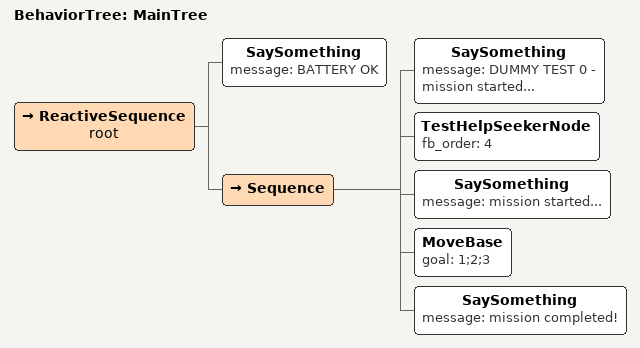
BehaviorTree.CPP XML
<root BTCPP_format="4" >

     <BehaviorTree ID="MainTree">
        <ReactiveSequence name="root">
            <SaySomething   message="BATTERY OK " />
            <Sequence>
                <SaySomething   message="DUMMY TEST 0 - mission started..." />
                <TestHelpSeekerNode fb_order="4" />
                <SaySomething   message="mission started..." />
                <MoveBase       goal="1;2;3"/>
                <SaySomething   message="mission completed!" />
            </Sequence>
        </ReactiveSequence>
     </BehaviorTree>

 </root>
